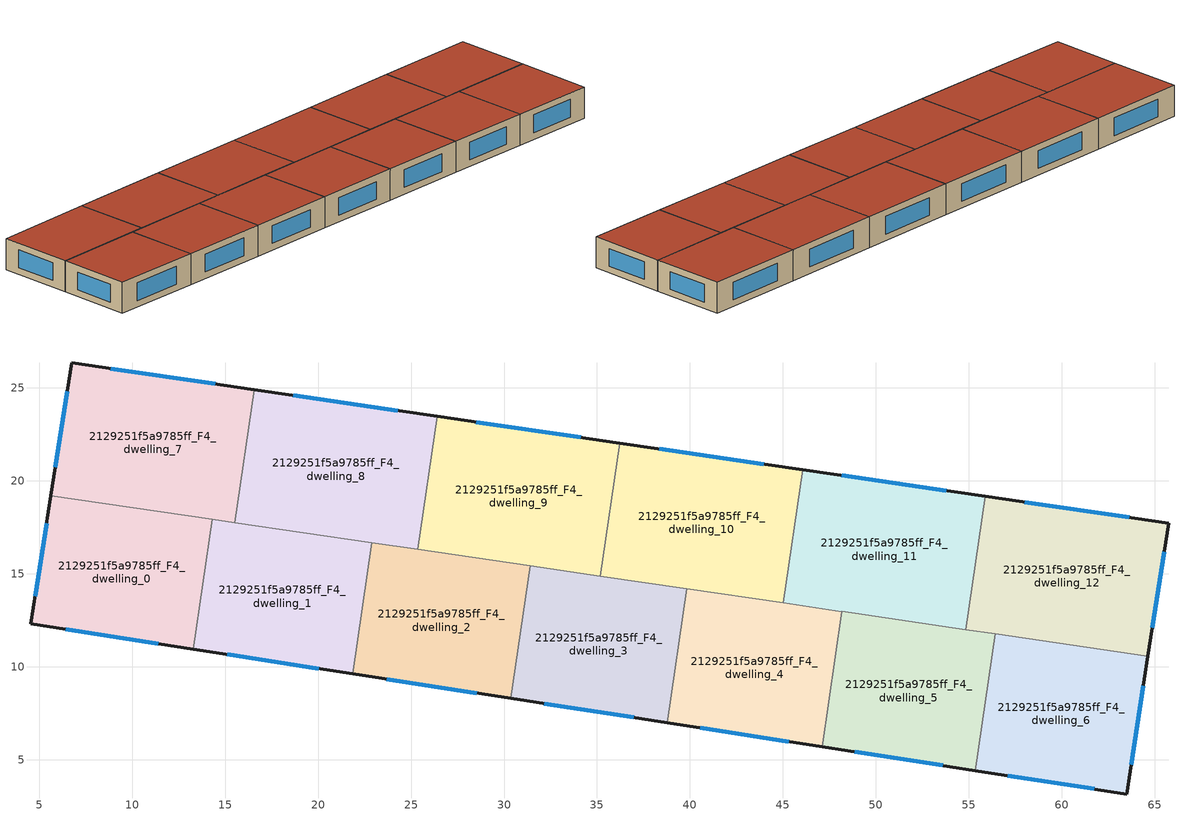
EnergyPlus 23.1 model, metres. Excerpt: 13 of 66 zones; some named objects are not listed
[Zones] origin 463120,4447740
2129251f5a9785ff_F4_dwelling_0
 floor to 2129251f5a9785ff_F3_dwelling_0 (EU_floor_Construction): 14.3,17.92 13.28,10.94 4.56,12.3 5.64,19.19 z12
 wall outside (EU_wall_Construction): 5.64,19.19 4.56,12.3 13.28,10.94 z12:15
 wall to 2129251f5a9785ff_F4_dwelling_1 (EU_wall_Construction): 13.28,10.94 14.3,17.92 z12:15
 wall to 2129251f5a9785ff_F4_dwelling_7 (EU_wall_Construction): 14.3,17.92 5.64,19.19 z12:15
 window (EU_Window_Construction): 6.43,12.01 11.41,11.23 / 5.41,17.71 4.79,13.77 z12.64:14.36
 roof outside (EU_roof_Construction): 13.28,10.94 14.3,17.92 5.64,19.19 4.56,12.3 z15
2129251f5a9785ff_F4_dwelling_1
 floor to 2129251f5a9785ff_F3_dwelling_1 (EU_floor_Construction): 22.9,16.66 21.87,9.61 13.28,10.94 14.3,17.92 z12
 wall outside (EU_wall_Construction): 13.28,10.94 21.87,9.61 z12:15
 wall to 2129251f5a9785ff_F4_dwelling_2 (EU_wall_Construction): 21.87,9.61 22.9,16.66 z12:15
 wall to 2129251f5a9785ff_F4_dwelling_8 (EU_wall_Construction): 22.9,16.66 15.52,17.74 z12:15
 wall to 2129251f5a9785ff_F4_dwelling_7 (EU_wall_Construction): 15.52,17.74 14.3,17.92 z12:15
 window (EU_Window_Construction): 15.12,10.66 20.03,9.9 z12.64:14.36
 roof outside (EU_roof_Construction): 21.87,9.61 22.9,16.66 14.3,17.92 13.28,10.94 z15
2129251f5a9785ff_F4_dwelling_10
 floor to 2129251f5a9785ff_F3_dwelling_10 (EU_floor_Construction): 46.06,20.59 45.01,13.43 35.18,14.87 36.23,22.02 z12
 wall outside (EU_wall_Construction): 46.06,20.59 36.23,22.02 z12:15
 wall to 2129251f5a9785ff_F4_dwelling_11 (EU_wall_Construction): 45.01,13.43 46.06,20.59 z12:15
 wall to 2129251f5a9785ff_F4_dwelling_9 (EU_wall_Construction): 36.23,22.02 35.18,14.87 z12:15
 wall to 2129251f5a9785ff_F4_dwelling_4 (EU_wall_Construction): 39.83,14.19 45.01,13.43 z12:15
 wall to 2129251f5a9785ff_F4_dwelling_3 (EU_wall_Construction): 35.18,14.86 39.83,14.18 z12:15
 window (EU_Window_Construction): 43.95,20.9 38.34,21.72 z12.64:14.36
 roof outside (EU_roof_Construction): 45.01,13.43 46.06,20.59 36.23,22.02 35.18,14.87 z15
2129251f5a9785ff_F4_dwelling_11
 floor to 2129251f5a9785ff_F3_dwelling_11 (EU_floor_Construction): 55.88,19.15 54.84,11.99 45.01,13.43 46.06,20.59 z12
 wall outside (EU_wall_Construction): 55.88,19.15 46.06,20.59 z12:15
 wall to 2129251f5a9785ff_F4_dwelling_12 (EU_wall_Construction): 54.84,11.99 55.88,19.15 z12:15
 wall to 2129251f5a9785ff_F4_dwelling_5 (EU_wall_Construction): 48.17,12.97 54.84,11.99 z12:15
 wall to 2129251f5a9785ff_F4_dwelling_4 (EU_wall_Construction): 45.01,13.43 48.17,12.97 z12:15
 window (EU_Window_Construction): 53.78,19.46 48.16,20.28 z12.64:14.36
 roof outside (EU_roof_Construction): 54.84,11.99 55.88,19.15 46.06,20.59 45.01,13.43 z15
2129251f5a9785ff_F4_dwelling_12
 floor to 2129251f5a9785ff_F3_dwelling_12 (EU_floor_Construction): 65.73,17.71 64.62,10.56 54.84,11.99 55.88,19.15 z12
 wall outside (EU_wall_Construction): 64.62,10.56 65.73,17.71 55.88,19.15 z12:15
 wall to 2129251f5a9785ff_F4_dwelling_6 (EU_wall_Construction): 56.42,11.76 64.62,10.56 z12:15
 wall to 2129251f5a9785ff_F4_dwelling_5 (EU_wall_Construction): 54.83,11.99 56.42,11.76 z12:15
 window (EU_Window_Construction): 64.86,12.09 65.5,16.18 / 63.62,18.02 57.99,18.85 z12.64:14.36
 roof outside (EU_roof_Construction): 64.62,10.56 65.73,17.71 55.88,19.15 54.84,11.99 z15
2129251f5a9785ff_F4_dwelling_2
 floor to 2129251f5a9785ff_F3_dwelling_2 (EU_floor_Construction): 31.41,15.42 30.36,8.29 21.87,9.61 22.9,16.66 z12
 wall outside (EU_wall_Construction): 21.87,9.61 30.36,8.29 z12:15
 wall to 2129251f5a9785ff_F4_dwelling_3 (EU_wall_Construction): 30.36,8.29 31.41,15.42 z12:15
 wall to 2129251f5a9785ff_F4_dwelling_9 (EU_wall_Construction): 31.41,15.42 25.35,16.3 z12:15
 wall to 2129251f5a9785ff_F4_dwelling_8 (EU_wall_Construction): 25.35,16.3 22.9,16.66 z12:15
 window (EU_Window_Construction): 23.69,9.33 28.54,8.57 z12.64:14.36
 roof outside (EU_roof_Construction): 30.36,8.29 31.41,15.42 22.9,16.66 21.87,9.61 z15
2129251f5a9785ff_F4_dwelling_3
 floor to 2129251f5a9785ff_F3_dwelling_3 (EU_floor_Construction): 39.83,14.18 38.78,6.99 30.36,8.29 31.41,15.42 z12
 wall outside (EU_wall_Construction): 30.36,8.29 38.78,6.99 z12:15
 wall to 2129251f5a9785ff_F4_dwelling_4 (EU_wall_Construction): 38.78,6.99 39.83,14.18 z12:15
 wall to 2129251f5a9785ff_F4_dwelling_9 (EU_wall_Construction): 35.18,14.87 31.41,15.42 z12:15
 window (EU_Window_Construction): 32.17,8.01 36.97,7.27 z12.64:14.36
 roof outside (EU_roof_Construction): 38.78,6.99 39.83,14.18 31.41,15.42 30.36,8.29 z15
2129251f5a9785ff_F4_dwelling_4
 floor to 2129251f5a9785ff_F3_dwelling_4 (EU_floor_Construction): 48.17,12.96 47.1,5.69 38.78,6.99 39.83,14.18 z12
 wall outside (EU_wall_Construction): 38.78,6.99 47.1,5.69 z12:15
 wall to 2129251f5a9785ff_F4_dwelling_5 (EU_wall_Construction): 47.1,5.69 48.17,12.96 z12:15
 window (EU_Window_Construction): 40.56,6.71 45.32,5.97 z12.64:14.36
 roof outside (EU_roof_Construction): 47.1,5.69 48.17,12.96 39.83,14.18 38.78,6.99 z15
2129251f5a9785ff_F4_dwelling_5
 floor to 2129251f5a9785ff_F3_dwelling_5 (EU_floor_Construction): 56.42,11.76 55.34,4.41 47.1,5.69 48.17,12.96 z12
 wall outside (EU_wall_Construction): 47.1,5.69 55.34,4.41 z12:15
 wall to 2129251f5a9785ff_F4_dwelling_6 (EU_wall_Construction): 55.34,4.41 56.42,11.76 z12:15
 window (EU_Window_Construction): 48.87,5.42 53.58,4.69 z12.64:14.36
 roof outside (EU_roof_Construction): 55.34,4.41 56.42,11.76 48.17,12.96 47.1,5.69 z15
2129251f5a9785ff_F4_dwelling_6
 floor to 2129251f5a9785ff_F3_dwelling_6 (EU_floor_Construction): 64.62,10.56 63.48,3.15 55.34,4.41 56.42,11.76 z12
 wall outside (EU_wall_Construction): 55.34,4.41 63.48,3.15 64.62,10.56 z12:15
 window (EU_Window_Construction): 63.72,4.74 64.38,8.97 / 57.09,4.14 61.73,3.42 z12.64:14.36
 roof outside (EU_roof_Construction): 63.48,3.15 64.62,10.56 56.42,11.76 55.34,4.41 z15
2129251f5a9785ff_F4_dwelling_7
 floor to 2129251f5a9785ff_F3_dwelling_7 (EU_floor_Construction): 16.56,24.89 15.52,17.74 5.64,19.19 6.76,26.33 z12
 wall outside (EU_wall_Construction): 16.56,24.89 6.76,26.33 5.64,19.19 z12:15
 wall to 2129251f5a9785ff_F4_dwelling_8 (EU_wall_Construction): 15.52,17.74 16.56,24.89 z12:15
 window (EU_Window_Construction): 6.52,24.8 5.88,20.72 / 14.46,25.2 8.86,26.02 z12.64:14.36
 roof outside (EU_roof_Construction): 15.52,17.74 16.56,24.89 6.76,26.33 5.64,19.19 z15
2129251f5a9785ff_F4_dwelling_8
 floor to 2129251f5a9785ff_F3_dwelling_8 (EU_floor_Construction): 26.4,23.46 25.35,16.3 15.52,17.74 16.56,24.89 z12
 wall outside (EU_wall_Construction): 26.4,23.46 16.56,24.89 z12:15
 wall to 2129251f5a9785ff_F4_dwelling_9 (EU_wall_Construction): 25.35,16.3 26.4,23.46 z12:15
 window (EU_Window_Construction): 24.29,23.77 18.67,24.59 z12.64:14.36
 roof outside (EU_roof_Construction): 25.35,16.3 26.4,23.46 16.56,24.89 15.52,17.74 z15
2129251f5a9785ff_F4_dwelling_9
 floor to 2129251f5a9785ff_F3_dwelling_9 (EU_floor_Construction): 36.23,22.02 35.18,14.87 25.35,16.3 26.4,23.46 z12
 wall outside (EU_wall_Construction): 36.23,22.02 26.4,23.46 z12:15
 window (EU_Window_Construction): 34.12,22.33 28.5,23.15 z12.64:14.36
 roof outside (EU_roof_Construction): 35.18,14.87 36.23,22.02 26.4,23.46 25.35,16.3 z15
[Building]
EU S2 Campaign: North Axis=0; Terrain=City; Solar Distribution=FullExterior
[Site:Location]
Yerevan-Zvartnots.Intl.AP: Latitude=40.15; Longitude=44.383; Time Zone=4; Elevation=854
[SizingPeriod:WeatherFileDays]
AnnualSizingPeriod: Begin Month=1; Begin Day of Month=1; End Month=12; End Day of Month=31; Day of Week for Start Day=Monday; Use Weather File Daylight Saving Period=No; Use Weather File Rain and Snow Indicators=No
[MATERIAL]
EU_InternalMass_Material: Roughness=MediumRough; Thickness=0.1; Conductivity=1; Density=1800; Specific Heat=900; Thermal Absorptance=0.9; Solar Absorptance=0.7; Visible Absorptance=0.7
[MATERIAL:NOMASS] Roughness=MediumRough; Thermal Absorptance=0.9; Solar Absorptance=0.7; Visible Absorptance=0.7
Name | Thermal Resistance
EU_wall_NoMass | 1.05043
EU_roof_NoMass | 1.45357
EU_floor_NoMass | 0.478065
[WINDOWMATERIAL:SIMPLEGLAZINGSYSTEM]
EU_Window_SimpleGlazing: UFactor=2.5566; Solar Heat Gain Coefficient=0.75; Visible Transmittance=0.75
[CONSTRUCTION]
EU_wall_Construction: EU_wall_NoMass
EU_roof_Construction: EU_roof_NoMass
EU_floor_Construction: EU_floor_NoMass
EU_Window_Construction: EU_Window_SimpleGlazing
EU_InternalMass_Construction: EU_InternalMass_Material
[ZONE] Type=1; Multiplier=1; Ceiling Height=autocalculate; Floor Area=autocalculate; Part of Total Floor Area=Yes
Name | Volume
2129251f5a9785ff_F4_dwelling_0 | 184.828
2129251f5a9785ff_F4_dwelling_1 | 184.802
2129251f5a9785ff_F4_dwelling_10 | 215.616
2129251f5a9785ff_F4_dwelling_11 | 215.606
2129251f5a9785ff_F4_dwelling_12 | 215.633
2129251f5a9785ff_F4_dwelling_2 | 184.808
2129251f5a9785ff_F4_dwelling_3 | 184.816
2129251f5a9785ff_F4_dwelling_4; 2129251f5a9785ff_F4_dwelling_6 | 184.823
2129251f5a9785ff_F4_dwelling_5 | 184.804
2129251f5a9785ff_F4_dwelling_7 | 215.613
2129251f5a9785ff_F4_dwelling_8; 2129251f5a9785ff_F4_dwelling_9 | 215.617
[INTERNALMASS] Construction=EU_InternalMass_Construction
Name | Zone or ZoneList | Surface Area
2129251f5a9785ff_F4_dwelling_0_EU_InternalMass | 2129251f5a9785ff_F4_dwelling_0 | 61.6094
2129251f5a9785ff_F4_dwelling_1_EU_InternalMass | 2129251f5a9785ff_F4_dwelling_1 | 61.6003
2129251f5a9785ff_F4_dwelling_2_EU_InternalMass | 2129251f5a9785ff_F4_dwelling_2 | 61.6029
2129251f5a9785ff_F4_dwelling_3_EU_InternalMass | 2129251f5a9785ff_F4_dwelling_3 | 61.6053
2129251f5a9785ff_F4_dwelling_4_EU_InternalMass | 2129251f5a9785ff_F4_dwelling_4 | 61.6079
2129251f5a9785ff_F4_dwelling_5_EU_InternalMass | 2129251f5a9785ff_F4_dwelling_5 | 61.6016
2129251f5a9785ff_F4_dwelling_6_EU_InternalMass | 2129251f5a9785ff_F4_dwelling_6 | 61.6074
2129251f5a9785ff_F4_dwelling_7_EU_InternalMass | 2129251f5a9785ff_F4_dwelling_7 | 71.8709
2129251f5a9785ff_F4_dwelling_8_EU_InternalMass | 2129251f5a9785ff_F4_dwelling_8 | 71.8724
2129251f5a9785ff_F4_dwelling_9_EU_InternalMass | 2129251f5a9785ff_F4_dwelling_9 | 71.8722
2129251f5a9785ff_F4_dwelling_10_EU_InternalMass | 2129251f5a9785ff_F4_dwelling_10 | 71.8719
2129251f5a9785ff_F4_dwelling_11_EU_InternalMass | 2129251f5a9785ff_F4_dwelling_11 | 71.8688
2129251f5a9785ff_F4_dwelling_12_EU_InternalMass | 2129251f5a9785ff_F4_dwelling_12 | 71.8776
[OTHEREQUIPMENT] Fuel Type=Electricity; Design Level Calculation Method=Watts/Area; Power per Zone Floor Area=1; Fraction Latent=0; Fraction Radiant=0; Fraction Lost=0; Carbon Dioxide Generation Rate=0; EndUse Subcategory=EU_Step8_InternalGains
Name | Zone or ZoneList or Space or SpaceList | Schedule
EU_Step8_InternalGain_2129251f5a9785ff_F4_dwelling_0_f000 | 2129251f5a9785ff_F4_dwelling_0 | EU_Step8_GainSchedule_2129251f5a9785ff_F4_dwelling_0_f000
EU_Step8_InternalGain_2129251f5a9785ff_F4_dwelling_1_f000 | 2129251f5a9785ff_F4_dwelling_1 | EU_Step8_GainSchedule_2129251f5a9785ff_F4_dwelling_1_f000
EU_Step8_InternalGain_2129251f5a9785ff_F4_dwelling_2_f000 | 2129251f5a9785ff_F4_dwelling_2 | EU_Step8_GainSchedule_2129251f5a9785ff_F4_dwelling_2_f000
EU_Step8_InternalGain_2129251f5a9785ff_F4_dwelling_3_f000 | 2129251f5a9785ff_F4_dwelling_3 | EU_Step8_GainSchedule_2129251f5a9785ff_F4_dwelling_3_f000
EU_Step8_InternalGain_2129251f5a9785ff_F4_dwelling_4_f000 | 2129251f5a9785ff_F4_dwelling_4 | EU_Step8_GainSchedule_2129251f5a9785ff_F4_dwelling_4_f000
EU_Step8_InternalGain_2129251f5a9785ff_F4_dwelling_5_f000 | 2129251f5a9785ff_F4_dwelling_5 | EU_Step8_GainSchedule_2129251f5a9785ff_F4_dwelling_5_f000
EU_Step8_InternalGain_2129251f5a9785ff_F4_dwelling_6_f000 | 2129251f5a9785ff_F4_dwelling_6 | EU_Step8_GainSchedule_2129251f5a9785ff_F4_dwelling_6_f000
EU_Step8_InternalGain_2129251f5a9785ff_F4_dwelling_7_f000 | 2129251f5a9785ff_F4_dwelling_7 | EU_Step8_GainSchedule_2129251f5a9785ff_F4_dwelling_7_f000
EU_Step8_InternalGain_2129251f5a9785ff_F4_dwelling_8_f000 | 2129251f5a9785ff_F4_dwelling_8 | EU_Step8_GainSchedule_2129251f5a9785ff_F4_dwelling_8_f000
EU_Step8_InternalGain_2129251f5a9785ff_F4_dwelling_9_f000 | 2129251f5a9785ff_F4_dwelling_9 | EU_Step8_GainSchedule_2129251f5a9785ff_F4_dwelling_9_f000
EU_Step8_InternalGain_2129251f5a9785ff_F4_dwelling_10_f000 | 2129251f5a9785ff_F4_dwelling_10 | EU_Step8_GainSchedule_2129251f5a9785ff_F4_dwelling_10_f000
EU_Step8_InternalGain_2129251f5a9785ff_F4_dwelling_11_f000 | 2129251f5a9785ff_F4_dwelling_11 | EU_Step8_GainSchedule_2129251f5a9785ff_F4_dwelling_11_f000
EU_Step8_InternalGain_2129251f5a9785ff_F4_dwelling_12_f000 | 2129251f5a9785ff_F4_dwelling_12 | EU_Step8_GainSchedule_2129251f5a9785ff_F4_dwelling_12_f000
[ZONEVENTILATION:DESIGNFLOWRATE] Schedule=EU_AlwaysOn; Design Flow Rate Calculation Method=AirChanges/Hour; Air Changes per Hour=0.557805; Ventilation Type=Natural; Fan Pressure Rise=0; Fan Total Efficiency=1; Constant Term Coefficient=1; Temperature Term Coefficient=0; Velocity Term Coefficient=0; Velocity Squared Term Coefficient=0; Minimum Indoor Temperature=-100; Maximum Indoor Temperature=100; Delta Temperature=-100; Minimum Outdoor Temperature=-100; Maximum Outdoor Temperature=100; Maximum Wind Speed=40
Name | Zone or ZoneList or Space or SpaceList
EU_ConstantAir_2129251f5a9785ff_F4_dwelling_0 | 2129251f5a9785ff_F4_dwelling_0
EU_ConstantAir_2129251f5a9785ff_F4_dwelling_1 | 2129251f5a9785ff_F4_dwelling_1
EU_ConstantAir_2129251f5a9785ff_F4_dwelling_2 | 2129251f5a9785ff_F4_dwelling_2
EU_ConstantAir_2129251f5a9785ff_F4_dwelling_3 | 2129251f5a9785ff_F4_dwelling_3
EU_ConstantAir_2129251f5a9785ff_F4_dwelling_4 | 2129251f5a9785ff_F4_dwelling_4
EU_ConstantAir_2129251f5a9785ff_F4_dwelling_5 | 2129251f5a9785ff_F4_dwelling_5
EU_ConstantAir_2129251f5a9785ff_F4_dwelling_6 | 2129251f5a9785ff_F4_dwelling_6
EU_ConstantAir_2129251f5a9785ff_F4_dwelling_7 | 2129251f5a9785ff_F4_dwelling_7
EU_ConstantAir_2129251f5a9785ff_F4_dwelling_8 | 2129251f5a9785ff_F4_dwelling_8
EU_ConstantAir_2129251f5a9785ff_F4_dwelling_9 | 2129251f5a9785ff_F4_dwelling_9
EU_ConstantAir_2129251f5a9785ff_F4_dwelling_10 | 2129251f5a9785ff_F4_dwelling_10
EU_ConstantAir_2129251f5a9785ff_F4_dwelling_11 | 2129251f5a9785ff_F4_dwelling_11
EU_ConstantAir_2129251f5a9785ff_F4_dwelling_12 | 2129251f5a9785ff_F4_dwelling_12
[HVACTEMPLATE:ZONE:IDEALLOADSAIRSYSTEM] System Availability Schedule=EU_AlwaysOn; Maximum Heating Supply Air Temperature=50; Minimum Cooling Supply Air Temperature=13; Maximum Heating Supply Air Humidity Ratio=0.0156; Minimum Cooling Supply Air Humidity Ratio=0.0077; Heating Limit=NoLimit; Cooling Limit=NoLimit; Heating Availability Schedule=EU_AlwaysOn; Cooling Availability Schedule=EU_CoolingOff; Dehumidification Control Type=ConstantSensibleHeatRatio; Cooling Sensible Heat Ratio=0.7; Dehumidification Setpoint=60; Humidification Control Type=None; Humidification Setpoint=30; Outdoor Air Method=None; Outdoor Air Flow Rate per Person=0.00944; Outdoor Air Flow Rate per Zone Floor Area=0; Outdoor Air Flow Rate per Zone=0; Demand Controlled Ventilation Type=None; Outdoor Air Economizer Type=NoEconomizer; Heat Recovery Type=None; Sensible Heat Recovery Effectiveness=0.7; Latent Heat Recovery Effectiveness=0.65
Name | Template Thermostat
2129251f5a9785ff_F4_dwelling_0 | EU_HeatOnly_2129251f5a9785ff_F4_dwelling_0
2129251f5a9785ff_F4_dwelling_1 | EU_HeatOnly_2129251f5a9785ff_F4_dwelling_1
2129251f5a9785ff_F4_dwelling_2 | EU_HeatOnly_2129251f5a9785ff_F4_dwelling_2
2129251f5a9785ff_F4_dwelling_3 | EU_HeatOnly_2129251f5a9785ff_F4_dwelling_3
2129251f5a9785ff_F4_dwelling_4 | EU_HeatOnly_2129251f5a9785ff_F4_dwelling_4
2129251f5a9785ff_F4_dwelling_5 | EU_HeatOnly_2129251f5a9785ff_F4_dwelling_5
2129251f5a9785ff_F4_dwelling_6 | EU_HeatOnly_2129251f5a9785ff_F4_dwelling_6
2129251f5a9785ff_F4_dwelling_7 | EU_HeatOnly_2129251f5a9785ff_F4_dwelling_7
2129251f5a9785ff_F4_dwelling_8 | EU_HeatOnly_2129251f5a9785ff_F4_dwelling_8
2129251f5a9785ff_F4_dwelling_9 | EU_HeatOnly_2129251f5a9785ff_F4_dwelling_9
2129251f5a9785ff_F4_dwelling_10 | EU_HeatOnly_2129251f5a9785ff_F4_dwelling_10
2129251f5a9785ff_F4_dwelling_11 | EU_HeatOnly_2129251f5a9785ff_F4_dwelling_11
2129251f5a9785ff_F4_dwelling_12 | EU_HeatOnly_2129251f5a9785ff_F4_dwelling_12
[SIZING:ZONE] Zone Cooling Design Supply Air Temperature Input Method=SupplyAirTemperature; Zone Cooling Design Supply Air Temperature=13; Zone Heating Design Supply Air Temperature Input Method=SupplyAirTemperature; Zone Heating Design Supply Air Temperature=50; Zone Cooling Design Supply Air Humidity Ratio=0.008; Zone Heating Design Supply Air Humidity Ratio=0.008; Cooling Design Air Flow Method=DesignDay; Cooling Design Air Flow Rate=0; Cooling Minimum Air Flow per Zone Floor Area=0.000762; Cooling Minimum Air Flow=0; Cooling Minimum Air Flow Fraction=0.2; Heating Design Air Flow Method=DesignDay; Heating Design Air Flow Rate=0; Heating Maximum Air Flow per Zone Floor Area=0.002032; Heating Maximum Air Flow=0.141576; Heating Maximum Air Flow Fraction=0.3; Account for Dedicated Outdoor Air System=No; Dedicated Outdoor Air System Control Strategy=NeutralSupplyAir; Dedicated Outdoor Air Low Setpoint Temperature for Design=autosize; Dedicated Outdoor Air High Setpoint Temperature for Design=autosize; Zone Load Sizing Method=Sensible Load Only No Latent Load; Zone Latent Cooling Design Supply Air Humidity Ratio Input Method=HumidityRatioDifference; Zone Cooling Design Supply Air Humidity Ratio Difference=0.005; Zone Latent Heating Design Supply Air Humidity Ratio Input Method=HumidityRatioDifference; Zone Humidification Design Supply Air Humidity Ratio Difference=0.005
2129251f5a9785ff_F4_dwelling_0; 2129251f5a9785ff_F4_dwelling_1; 2129251f5a9785ff_F4_dwelling_2; 2129251f5a9785ff_F4_dwelling_3; 2129251f5a9785ff_F4_dwelling_4; 2129251f5a9785ff_F4_dwelling_5; 2129251f5a9785ff_F4_dwelling_6; 2129251f5a9785ff_F4_dwelling_7; 2129251f5a9785ff_F4_dwelling_8; 2129251f5a9785ff_F4_dwelling_9; 2129251f5a9785ff_F4_dwelling_10; 2129251f5a9785ff_F4_dwelling_11; 2129251f5a9785ff_F4_dwelling_12
[SCHEDULE:CONSTANT]
Name | Hourly Value
EU_AlwaysOn | 1
EU_CoolingOff | 0
[SCHEDULE:FILE] Column Number=1; Rows to Skip at Top=0; Number of Hours of Data=8760; Column Separator=Comma; Interpolate to Timestep=No; Minutes per Item=60; Adjust Schedule for Daylight Savings=Yes
Name | File
EU_Step8_GainSchedule_2129251f5a9785ff_F4_dwelling_0_f000 | ../../schedules/2129251f5a9785ff/2129251f5a9785ff_F4_dwelling_0_f000_gain.csv
EU_Step8_GainSchedule_2129251f5a9785ff_F4_dwelling_1_f000 | ../../schedules/2129251f5a9785ff/2129251f5a9785ff_F4_dwelling_1_f000_gain.csv
EU_Step8_GainSchedule_2129251f5a9785ff_F4_dwelling_2_f000 | ../../schedules/2129251f5a9785ff/2129251f5a9785ff_F4_dwelling_2_f000_gain.csv
EU_Step8_GainSchedule_2129251f5a9785ff_F4_dwelling_3_f000 | ../../schedules/2129251f5a9785ff/2129251f5a9785ff_F4_dwelling_3_f000_gain.csv
EU_Step8_GainSchedule_2129251f5a9785ff_F4_dwelling_4_f000 | ../../schedules/2129251f5a9785ff/2129251f5a9785ff_F4_dwelling_4_f000_gain.csv
EU_Step8_GainSchedule_2129251f5a9785ff_F4_dwelling_5_f000 | ../../schedules/2129251f5a9785ff/2129251f5a9785ff_F4_dwelling_5_f000_gain.csv
EU_Step8_GainSchedule_2129251f5a9785ff_F4_dwelling_6_f000 | ../../schedules/2129251f5a9785ff/2129251f5a9785ff_F4_dwelling_6_f000_gain.csv
EU_Step8_GainSchedule_2129251f5a9785ff_F4_dwelling_7_f000 | ../../schedules/2129251f5a9785ff/2129251f5a9785ff_F4_dwelling_7_f000_gain.csv
EU_Step8_GainSchedule_2129251f5a9785ff_F4_dwelling_8_f000 | ../../schedules/2129251f5a9785ff/2129251f5a9785ff_F4_dwelling_8_f000_gain.csv
EU_Step8_GainSchedule_2129251f5a9785ff_F4_dwelling_9_f000 | ../../schedules/2129251f5a9785ff/2129251f5a9785ff_F4_dwelling_9_f000_gain.csv
EU_Step8_GainSchedule_2129251f5a9785ff_F4_dwelling_10_f000 | ../../schedules/2129251f5a9785ff/2129251f5a9785ff_F4_dwelling_10_f000_gain.csv
EU_Step8_GainSchedule_2129251f5a9785ff_F4_dwelling_11_f000 | ../../schedules/2129251f5a9785ff/2129251f5a9785ff_F4_dwelling_11_f000_gain.csv
EU_Step8_GainSchedule_2129251f5a9785ff_F4_dwelling_12_f000 | ../../schedules/2129251f5a9785ff/2129251f5a9785ff_F4_dwelling_12_f000_gain.csv
